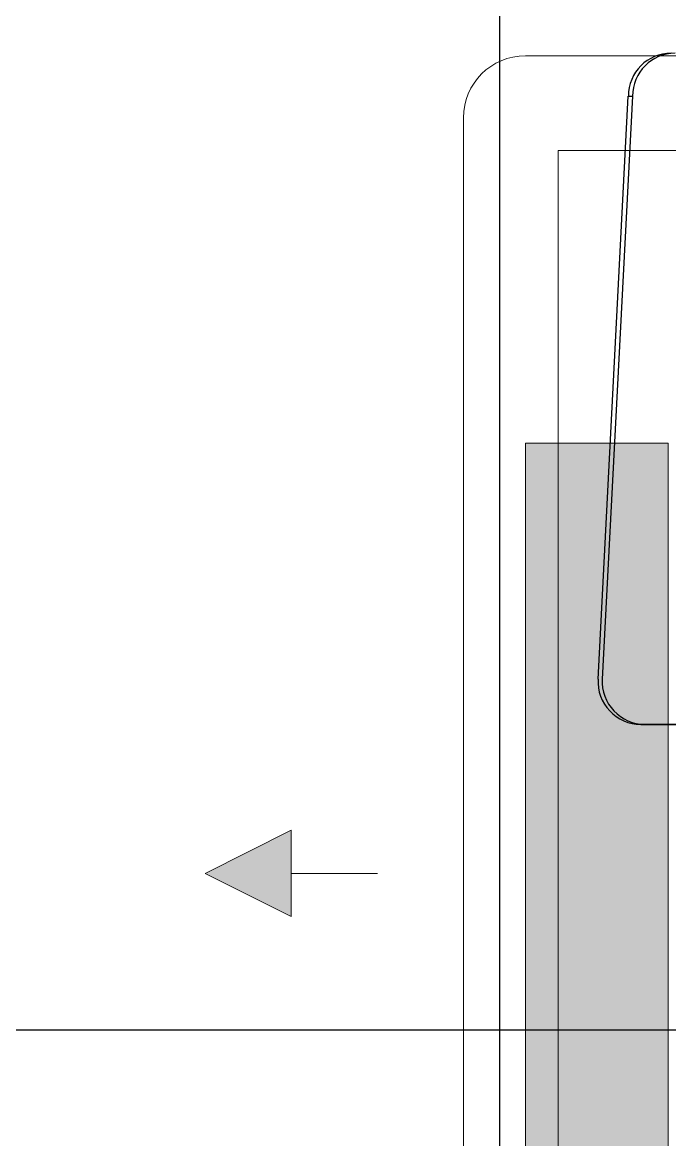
# Model space of a CAD drawing. Header units: millimetres. Extents: x -92759 to 184353, y -15225 to 86714.
# Drawn here: x 64901 to 65277, y 67261 to 67911 of the extents above; entities that cross this region are included whole.
import ezdxf

# ---------------------------------------------------------------- set-up
doc = ezdxf.new("R2010")
doc.units = ezdxf.units.MM
for name, color, linetype in [('0-1', 9, 'Continuous'), ('A-_FURT----_E', 9, 'Continuous'), ('A-PATT-CONC', 8, 'Continuous'), ('M-_SANIFIXR_E', 9, 'Continuous'), ('M-ACMV_FCU', 5, 'Continuous')]:
    doc.layers.add(name, color=color, linetype=linetype)
doc.layers.add('HFI 9MM FPB', color=94, linetype='Continuous', lineweight=5)
doc.layers.add('M-ACMV_FCU-1', color=86, linetype='Continuous', lineweight=9)

# ---------------------------------------------------------------- blocks, each defined once
blk = doc.blocks.new('SIGMUND-LR R_ 2020 - SIGMUND-LR R_ 2020-8582791-2ND STOREY Copy 1')
for p, q in [((390, -630.78), (390, -498.53)), ((390, -500.97), (390, -633.21)), ((390, -633.21), (390, -630.78)), ((25, -637.94), (363.69, -655.56)), ((25, -640.38), (25, -637.94)), ((363.69, -657.99), (25, -640.38))]:
    blk.add_line(p, q)
for centre, major_axis, start_param, end_param in [((25, -613.13), (25, 0), 3.141593, 4.712389), ((25, -615.56), (25, 0), 3.141593, 4.712389), ((365, -630.78), (25, 0), 4.660029, 6.283185), ((365, -633.21), (-25, 0), 1.518436, 3.141593)]:
    blk.add_ellipse(centre, major_axis=major_axis, ratio=0.992546, start_param=start_param, end_param=end_param)
blk = doc.blocks.new('1599_FURN_RHH_BLK8 _NEW__2ND STY_dwg-10261561-BLK8_RHH_2ND STOREY PLAN')
at = {"layer": 'A-_FURT----_E', "rotation": 270}
blk.add_blockref('SIGMUND-LR R_ 2020 - SIGMUND-LR R_ 2020-8582791-2ND STOREY Copy 1', (-24407.35, -11448.54), dxfattribs=at)
blk = doc.blocks.new('A$C3019c3af')
at = {"layer": 'M-_SANIFIXR_E'}
blk.add_blockref('1599_FURN_RHH_BLK8 _NEW__2ND STY_dwg-10261561-BLK8_RHH_2ND STOREY PLAN', (7599.78, 46600.1), dxfattribs=at)
blk = doc.blocks.new('RCP_B8L2')
at = {"layer": 'A-PATT-CONC'}
h = blk.add_hatch(dxfattribs=at)
h.set_pattern_fill('ANSI37', color=256, scale=189, angle=45)
h.set_pattern_definition([(90, (-385478.34, -151102.3), (-600.075, 0), []), (180, (-385478.34, -151102.3), (-6e-14, -600.075), [])])
h.paths.add_polyline_path([(-388477.99, -151102.3), (-385478.34, -151102.3), (-385478.34, -158302.3), (-388477.99, -158302.3)])
at = {"layer": 'HFI 9MM FPB'}
h = blk.add_hatch(dxfattribs=at)
h.set_pattern_fill('ANSI33', color=256, scale=50)
h.set_pattern_definition([(45, (-581589.02, -147239), (-224.5064, 224.5064), []), (45, (-581364.5, -147239), (-224.5064, 224.5064), [158.75, -79.375])])
h.paths.add_polyline_path([(-388477.99, -151102.3), (-385478.34, -151102.3), (-385478.34, -158302.3), (-388477.99, -158302.3)], flags=16)
h.paths.add_polyline_path([(-389418.07, -150277.3), (-387018.07, -150277.3), (-387018.07, -149827.3), (-384618.07, -149827.3), (-384618.07, -159127.3), (-387018.07, -159127.3), (-387018.07, -158677.3), (-387618.07, -158677.3), (-387618.07, -159127.3), (-389418.07, -159127.3)])
blk = doc.blocks.new('A$Ca8a76259')
at = {"layer": 'M-ACMV_FCU', "lineweight": 0}
h = blk.add_hatch(color=256, dxfattribs=at)
h.dxf.hatch_style = 1
h.paths.add_polyline_path([(250, 356), (250, 439), (-250, 439), (-250, 356)])
h.paths.add_polyline_path([(356, -250), (439, -250), (439, 250), (356, 250)])
h.paths.add_polyline_path([(-356, 250), (-439, 250), (-439, -250), (-356, -250)])
h.paths.add_polyline_path([(-250, -356), (-250, -439), (250, -439), (250, -356)])
h = blk.add_hatch(color=256, dxfattribs=at)
h.dxf.hatch_style = 1
h.paths.add_polyline_path([(-625, 0), (-575, -25), (-575, 25)])
for p, q in [((439, 475), (-439, 475)), ((-475, 439), (-475, -439)), ((-625, 0), (-575, 25)), ((-575, -25), (-575, 25)), ((-625, 0), (-575, -25)), ((-525, 0), (-575, 0))]:
    blk.add_line(p, q, dxfattribs=at)
for points in [[(420, 420), (420, -420), (-420, -420), (-420, 420)], [(-356, 250), (-356, -250), (-439, -250), (-439, 250)]]:
    blk.add_lwpolyline(points, close=True, dxfattribs=at)
blk.add_arc((-439, 439), 36, 90, 180, dxfattribs=at)
blk = doc.blocks.new('FCU -1')
at = {"layer": 'M-ACMV_FCU', "lineweight": 5, "rotation": 270}
blk.add_blockref('A$Ca8a76259', (378508.35, -50607.13), dxfattribs=at)
blk = doc.blocks.new('ACMV_B8_L2')
at = {"layer": 'M-ACMV_FCU-1', "rotation": 90}
blk.add_blockref('FCU -1', (75688.74, -416808.03), dxfattribs=at)

msp = doc.modelspace()

# ---------------------------------------------------------------- block references
at = {"layer": '0-1'}
msp.add_blockref('A$C3019c3af', (82701.06, 32741.24), dxfattribs=at)
at = {"layer": 'A-PATT-CONC'}
msp.add_blockref('RCP_B8L2', (452619.12, 220318.54), dxfattribs=at)
at = {"layer": 'M-ACMV_FCU-1'}
msp.add_blockref('ACMV_B8_L2', (-60663.56, 105715.91), dxfattribs=at)

doc.saveas('drawing.dxf')
